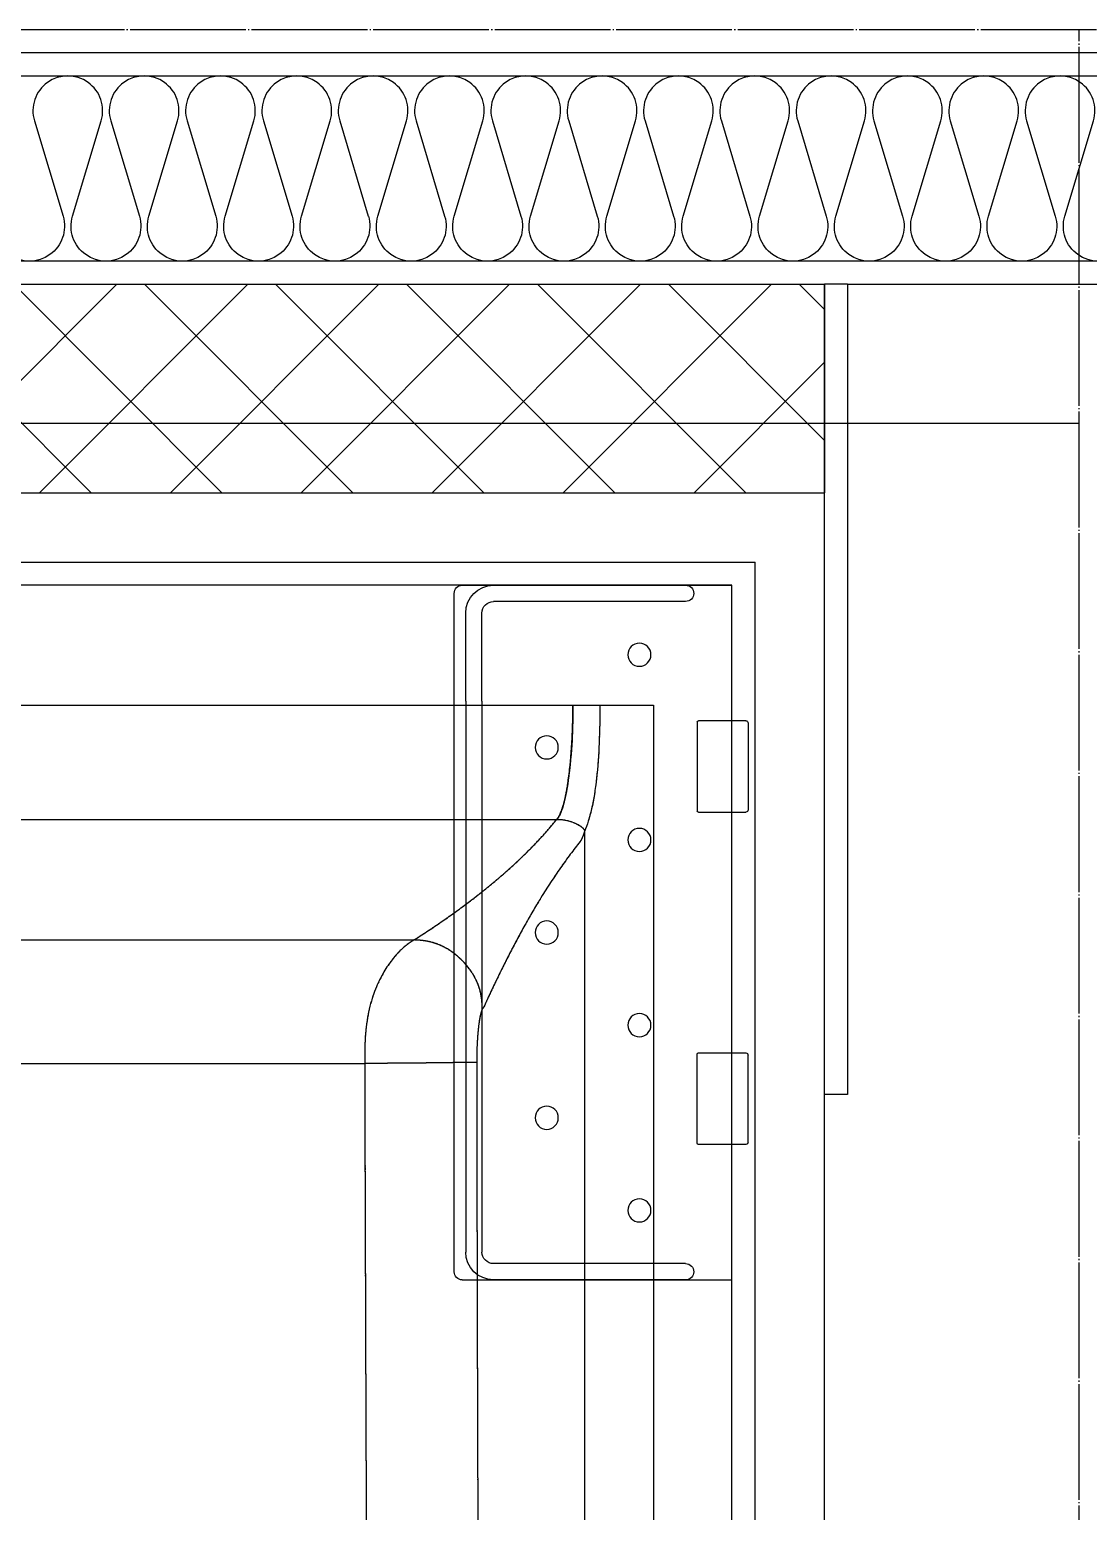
# Model space of a CAD drawing. Header units: millimetres. Extents: x 18456 to 179493, y -203649 to 469211.
# Drawn here: x 144601 to 145059, y -104826 to -104186 of the extents above; entities that cross this region are included whole.
import ezdxf

# ---------------------------------------------------------------- set-up
doc = ezdxf.new("R2010")
doc.units = ezdxf.units.MM
doc.linetypes.add('X-평면도(기본형)$0$CEN', pattern=[52.5, 50, -1, 0.5, -1])
doc.linetypes.add('X-평면도(기본형)$0$HIDDENX2', pattern=[0.75, 0.5, -0.25])
for name, color, linetype, true_color in [('X-평면도(기본형)$0$40HAT', 9, 'Continuous', 0x808080), ('X-평면도(기본형)$0$CEN', 1, 'X-평면도(기본형)$0$CEN', 0xff0000), ('X-평면도(기본형)$0$FIN', 9, 'Continuous', 0x808080), ('X-평면도(기본형)$0$FUR', 6, 'Continuous', 0xff00ff), ('X-평면도(기본형)$0$INS', 9, 'Continuous', 0x808080), ('X-평면도(기본형)$0$INSUL', 9, 'Continuous', 0x808080), ('X-평면도(기본형)$0$MC', 7, 'Continuous', 0x7f7fff), ('X-평면도(기본형)$0$W1', 2, 'Continuous', 0xffff00), ('X-평면도(기본형)$0$W2', 3, 'Continuous', 0x00ff00)]:
    doc.layers.add(name, color=color, linetype=linetype, true_color=true_color)

# ---------------------------------------------------------------- blocks, each defined once
blk = doc.blocks.new('X-평면도(기본형)$0$코너  선반')
at = {"layer": 'X-평면도(기본형)$0$FUR'}
for p, q in [((506927.8, 180420.77), (506927.8, 180400.27)), ((506928.8, 180421.77), (506966.3, 180421.77)), ((506928.8, 180421.77), (506966.3, 180421.77)), ((506967.3, 180400.27), (506967.3, 180420.77)), ((507071.3, 180400.27), (507071.3, 180420.77)), ((507109.8, 180421.77), (507072.3, 180421.77)), ((507109.8, 180421.77), (507072.3, 180421.77)), ((507110.8, 180420.77), (507110.8, 180400.27)), ((506869.3, 180298.27), (506869.3, 180414.77)), ((506869.3, 180414.77), (506927.8, 180414.77)), ((506967.3, 180414.77), (507071.3, 180414.77)), ((507110.8, 180414.77), (507169.3, 180414.77)), ((507169.3, 180298.27), (507169.3, 180414.77)), ((506928.3, 180399.77), (506966.8, 180399.77)), ((507110.3, 180399.77), (507071.8, 180399.77)), ((506872.8, 180294.77), (507165.8, 180294.77))]:
    blk.add_line(p, q, dxfattribs=at)
at = {"layer": 'X-평면도(기본형)$0$FUR', "color": 8, "true_color": 0x808080}
for p, q in [((506869.3, 180394.77), (506869.3, 180311.77)), ((506876.3, 180394.77), (506876.3, 180311.77)), ((507162.3, 180394.77), (507162.3, 180311.77)), ((507169.3, 180394.77), (507169.3, 180311.77)), ((507119.3, 180306.77), (506881.3, 180306.77)), ((507119.3, 180306.77), (507157.3, 180306.77)), ((507119.3, 180299.77), (506881.3, 180299.77)), ((507119.3, 180299.77), (507157.3, 180299.77))]:
    blk.add_line(p, q, dxfattribs=at)
for centre in [(506899.3, 180374.77), (506979.3, 180374.77), (507059.3, 180374.77), (507139.3, 180374.77), (506939.3, 180334.77), (507019.3, 180334.77), (507099.3, 180334.77)]:
    blk.add_circle(centre, 5, dxfattribs=at)
at = {"layer": 'X-평면도(기본형)$0$FUR'}
for centre, radius, start, end in [((506928.8, 180420.77), 1, 90, 180), ((506966.3, 180420.77), 1, 0, 90), ((507072.3, 180420.77), 1, 90, 180), ((507109.8, 180420.77), 1, 0, 90), ((506928.3, 180400.27), 0.5, 180, 270), ((506966.8, 180400.27), 0.5, 270, 0), ((507071.8, 180400.27), 0.5, 180, 270), ((507110.3, 180400.27), 0.5, 270, 0), ((506872.8, 180298.27), 3.5, 180, 270), ((507165.8, 180298.27), 3.5, 270, 0)]:
    blk.add_arc(centre, radius, start, end, dxfattribs=at)
at = {"layer": 'X-평면도(기본형)$0$FUR', "color": 8, "true_color": 0x808080}
for centre, radius, start, end in [((506872.8, 180394.77), 3.5, 0, 180), ((507165.8, 180394.77), 3.5, 0, 180), ((506881.3, 180311.77), 12, 180, 270), ((506881.3, 180311.77), 5, 180, 270), ((507157.3, 180311.77), 5, 270, 0), ((507157.3, 180311.77), 12, 270, 0)]:
    blk.add_arc(centre, radius, start, end, dxfattribs=at)
blk = doc.blocks.new('X-평면도(기본형)$0$SB1703 1500')
at = {"layer": 'X-평면도(기본형)$0$FUR', "color": 8, "linetype": 'X-평면도(기본형)$0$HIDDENX2', "ltscale": 2, "true_color": 0x808080}
for points, degree in [([(0, 800), (0, 299.01), (0, 165.65), (0, 0)], 3), ([(1500, 800), (750, 800), (0, 800)], 2), ([(51.85, 742.96), (51.85, 754.52), (51.85, 766.08)], 2), ([(51.85, 766.08), (78.99, 766.08), (106.13, 766.08)], 2), ([(106.13, 766.08), (692.17, 766.08), (1278.21, 766.08)], 2), ([(51.85, 736.98), (51.85, 739.97), (51.85, 742.96)], 2), ([(51.85, 733.75), (51.85, 735.37), (51.85, 736.98)], 2), ([(106.13, 736.37), (109.28, 735.43), (110.71, 734.41)], 2), ([(106.13, 736.37), (496.82, 736.37), (887.51, 736.37), (1278.21, 736.37)], 3), ([(51.85, 731.31), (51.85, 732.53), (51.85, 733.75)], 2), ([(51.85, 731.31), (51.86, 731.31), (51.87, 731.31), (51.88, 731.31)], 3), ([(51.85, 400), (51.85, 565.65), (51.85, 731.31)], 2), ([(110.73, 734.41), (136.91, 713.31), (182.14, 692.84)], 2), ([(101.1, 724.33), (101.1, 724.33), (101.1, 724.32)], 2), ([(101.13, 724.3), (101.12, 724.31), (101.1, 724.33)], 2), ([(101.1, 400), (101.1, 524.77), (101.1, 624.55), (101.1, 724.32)], 3), ([(101.13, 724.33), (101.13, 724.33), (101.13, 724.32), (101.13, 724.32), (101.13, 724.31), (101.13, 724.3)], 5), ([(182.97, 692.17), (174.9, 691.85), (166.82, 691.54), (154.05, 678.8), (153.6, 670.73), (153.19, 662.66)], 5), ([(182.14, 692.84), (182.52, 692.5), (182.97, 692.17)], 2), ([(206.07, 689.73), (405.57, 690.03), (604.95, 691.06)], 2), ([(153.19, 662.66), (152.79, 663.28), (152.39, 663.91)], 2), ([(153.19, 400), (153.19, 531.33), (153.19, 662.66)], 2), ([(202.85, 641.36), (204.08, 641.35), (205.31, 641.35), (206.53, 641.36)], 3)]:
    blk.add_open_spline(points, degree=degree, dxfattribs=at)
at = {"layer": 'X-평면도(기본형)$0$FUR'}
for points, degree in [([(0, 800), (0, 299.01), (0, 165.65), (0, 0)], 3), ([(1500, 800), (750, 800), (0, 800)], 2), ([(51.85, 742.96), (51.85, 754.52), (51.85, 766.08)], 2), ([(51.85, 766.08), (78.99, 766.08), (106.13, 766.08)], 2), ([(106.13, 766.08), (692.17, 766.08), (1278.21, 766.08)], 2), ([(51.85, 736.98), (51.85, 739.97), (51.85, 742.96)], 2), ([(51.85, 733.75), (51.85, 735.37), (51.85, 736.98)], 2), ([(51.85, 731.31), (51.85, 732.53), (51.85, 733.75)], 2), ([(51.85, 731.31), (51.86, 731.31), (51.87, 731.31), (51.88, 731.31)], 3), ([(51.85, 400), (51.85, 565.65), (51.85, 731.31)], 2)]:
    blk.add_open_spline(points, degree=degree, dxfattribs=at)
at = {"layer": 'X-평면도(기본형)$0$FUR', "color": 8, "linetype": 'X-평면도(기본형)$0$HIDDENX2', "ltscale": 2, "true_color": 0x808080}
for points, degree, knots in [([(51.85, 742.96), (57.25, 742.96), (62.76, 742.85), (73.42, 742.4), (78.61, 742.04), (88.23, 740.98), (92.67, 740.26), (100.4, 738.48), (103.69, 737.41), (106.13, 736.37)], 3, [0, 0, 0, 0, 0.25, 0.25, 0.5, 0.5, 0.75, 0.75, 1, 1, 1, 1]), ([(103.32, 733.4), (103.69, 734.1), (104.09, 734.71), (104.81, 735.57), (105.13, 735.85), (105.5, 736.08), (105.54, 736.1), (105.58, 736.12)], 3, [0, 0, 0, 0, 0.533917, 0.533917, 0.952777, 0.952777, 1, 1, 1, 1]), ([(105.58, 736.12), (105.58, 736.12), (105.58, 736.12), (105.77, 736.22), (105.94, 736.3), (106.13, 736.37)], 3, [0, 0, 0, 0, 0.001044, 0.001044, 1, 1, 1, 1]), ([(101.1, 724.32), (100.98, 724.43), (100.73, 724.66), (100.09, 725.11), (99.08, 725.67), (97.49, 726.34), (95.54, 727), (93.21, 727.63), (90.52, 728.24), (87.5, 728.8), (84.16, 729.33), (80.55, 729.79), (76.72, 730.2), (72.71, 730.55), (68.59, 730.83), (64.39, 731.05), (60.18, 731.2), (56.69, 731.27), (53.92, 731.3), (52.56, 731.31), (51.88, 731.31)], 3, [0, 0, 0, 0, 0.029082, 0.058561, 0.118627, 0.180057, 0.242671, 0.306265, 0.37061, 0.435462, 0.500564, 0.565653, 0.630465, 0.694736, 0.758216, 0.820675, 0.881907, 0.941729, 0.970942, 1, 1, 1, 1]), ([(51.88, 731.31), (57.71, 731.31), (63.59, 731.13), (74.56, 730.44), (79.69, 729.93), (88.61, 728.66), (92.38, 727.9), (98.15, 726.21), (100.14, 725.29), (101.13, 724.33)], 3, [0, 0, 0, 0, 0.249692, 0.249692, 0.499795, 0.499795, 0.749897, 0.749897, 1, 1, 1, 1]), ([(101.55, 728.63), (101.55, 728.65), (101.8, 729.71), (102.29, 731.16), (102.78, 732.3), (102.93, 732.62)], 3, [0, 0, 0, 0, 0.011391, 0.689509, 1, 1, 1, 1]), ([(102.93, 732.62), (102.97, 732.7), (103.1, 732.97), (103.23, 733.23), (103.32, 733.4), (103.32, 733.4), (103.32, 733.4)], 3, [0, 0, 0, 0, 0.310158, 0.998928, 0.998928, 1, 1, 1, 1]), ([(101.13, 724.33), (101.13, 724.34), (101.13, 724.35), (101.13, 724.39), (101.13, 724.41), (101.13, 724.47), (101.13, 724.51), (101.13, 724.63), (101.13, 724.72), (101.13, 724.97), (101.13, 725.13), (101.15, 725.66), (101.16, 726), (101.26, 727.18), (101.39, 727.94), (101.55, 728.62), (101.55, 728.63)], 3, [0, 0, 0, 0, 0.006638, 0.006638, 0.019945, 0.019945, 0.046637, 0.046637, 0.100299, 0.100299, 0.209181, 0.209181, 0.438835, 0.438835, 0.993608, 1, 1, 1, 1]), ([(152.39, 663.91), (139.77, 683.6), (126.92, 698.74), (114.08, 713.87), (101.13, 724.3)], 2, [0, 0, 0, 0.5, 0.5, 1, 1, 1]), ([(182.97, 692.17), (184.03, 691.64), (186.24, 691.19), (188.45, 690.74), (191.58, 690.41), (194.71, 690.08), (198.42, 689.9), (202.14, 689.73), (206.07, 689.73)], 2, [0, 0, 0, 0.25, 0.25, 0.5, 0.5, 0.75, 0.75, 1, 1, 1]), ([(206.07, 689.73), (206.07, 689.52), (206.07, 689.3), (206.07, 689.06), (206.08, 688.77), (206.08, 688.05), (206.09, 687.61), (206.09, 687.09), (206.1, 686.47), (206.12, 685.02), (206.13, 684.18), (206.15, 683.23), (206.16, 682.18), (206.19, 679.85), (206.21, 678.58), (206.23, 677.22), (206.25, 675.77), (206.29, 672.73), (206.31, 671.14), (206.33, 669.49), (206.34, 667.8), (206.38, 664.38), (206.4, 662.66), (206.41, 660.92), (206.43, 659.17), (206.46, 655.74), (206.47, 654.05), (206.48, 652.38), (206.49, 650.72), (206.5, 647.51), (206.51, 645.96), (206.52, 644.42), (206.52, 642.89), (206.53, 641.36)], 5, [0, 0, 0, 0, 0, 0, 0.118249, 0.118249, 0.118249, 0.118249, 0.242104, 0.242104, 0.242104, 0.242104, 0.370001, 0.370001, 0.370001, 0.370001, 0.500018, 0.500018, 0.500018, 0.500018, 0.630036, 0.630036, 0.630036, 0.630036, 0.757934, 0.757934, 0.757934, 0.757934, 0.88179, 0.88179, 0.88179, 0.88179, 1, 1, 1, 1, 1, 1]), ([(153.19, 662.66), (153.52, 662.14), (153.88, 661.57), (154.65, 660.43), (155.07, 659.86), (156.43, 658.11), (157.47, 656.97), (159.93, 654.63), (161.32, 653.46), (164.54, 651.12), (166.37, 649.95), (170.47, 647.72), (172.77, 646.63), (178.01, 644.65), (180.97, 643.75), (185.91, 642.7), (187.64, 642.4), (191.28, 641.91), (193.14, 641.73), (197.59, 641.43), (200.23, 641.37), (202.85, 641.36)], 3, [0, 0, 0, 0, 0.065094, 0.065094, 0.130187, 0.130187, 0.260375, 0.260375, 0.390562, 0.390562, 0.520749, 0.520749, 0.650937, 0.650937, 0.781124, 0.781124, 0.846218, 0.846218, 0.911311, 0.911311, 1, 1, 1, 1]), ([(206.53, 641.36), (273.18, 641.52), (339.8, 641.74), (439.77, 642.17), (472.96, 642.33), (523.02, 642.59), (539.64, 642.68), (572.91, 642.86), (589.66, 642.96), (606.23, 643.07)], 3, [0, 0, 0, 0, 0.5, 0.5, 0.75, 0.75, 0.875, 0.875, 1, 1, 1, 1]), ([(206.53, 418.4), (206.53, 489.73), (206.53, 536.18), (206.53, 602.15), (206.53, 621.73), (206.53, 641.36)], 3, [0, 0, 0, 0, 0.702633, 0.702633, 1, 1, 1, 1])]:
    blk.add_open_spline(points, degree=degree, knots=knots, dxfattribs=at)
at = {"layer": 'X-평면도(기본형)$0$FUR', "color": 8, "true_color": 0x808080}
for points, degree, knots in [([(51.85, 742.96), (57.25, 742.96), (62.76, 742.85), (73.42, 742.4), (78.61, 742.04), (88.23, 740.98), (92.67, 740.26), (100.4, 738.48), (103.69, 737.41), (106.13, 736.37)], 3, [0, 0, 0, 0, 0.25, 0.25, 0.5, 0.5, 0.75, 0.75, 1, 1, 1, 1]), ([(103.32, 733.4), (103.69, 734.1), (104.09, 734.71), (104.81, 735.57), (105.13, 735.85), (105.5, 736.08), (105.54, 736.1), (105.58, 736.12)], 3, [0, 0, 0, 0, 0.533917, 0.533917, 0.952777, 0.952777, 1, 1, 1, 1]), ([(105.58, 736.12), (105.58, 736.12), (105.58, 736.12), (105.77, 736.22), (105.94, 736.3), (106.13, 736.37)], 3, [0, 0, 0, 0, 0.001044, 0.001044, 1, 1, 1, 1]), ([(101.1, 724.32), (100.98, 724.43), (100.73, 724.66), (100.09, 725.11), (99.08, 725.67), (97.49, 726.34), (95.54, 727), (93.21, 727.63), (90.52, 728.24), (87.5, 728.8), (84.16, 729.33), (80.55, 729.79), (76.72, 730.2), (72.71, 730.55), (68.59, 730.83), (64.39, 731.05), (60.18, 731.2), (56.69, 731.27), (53.92, 731.3), (52.56, 731.31), (51.88, 731.31)], 3, [0, 0, 0, 0, 0.029082, 0.058561, 0.118627, 0.180057, 0.242671, 0.306265, 0.37061, 0.435462, 0.500564, 0.565653, 0.630465, 0.694736, 0.758216, 0.820675, 0.881907, 0.941729, 0.970942, 1, 1, 1, 1]), ([(51.88, 731.31), (57.71, 731.31), (63.59, 731.13), (74.56, 730.44), (79.69, 729.93), (88.61, 728.66), (92.38, 727.9), (98.15, 726.21), (100.14, 725.29), (101.13, 724.33)], 3, [0, 0, 0, 0, 0.249692, 0.249692, 0.499795, 0.499795, 0.749897, 0.749897, 1, 1, 1, 1]), ([(101.55, 728.63), (101.55, 728.65), (101.8, 729.71), (102.29, 731.16), (102.78, 732.3), (102.93, 732.62)], 3, [0, 0, 0, 0, 0.011391, 0.689509, 1, 1, 1, 1]), ([(102.93, 732.62), (102.97, 732.7), (103.1, 732.97), (103.23, 733.23), (103.32, 733.4), (103.32, 733.4), (103.32, 733.4)], 3, [0, 0, 0, 0, 0.310158, 0.998928, 0.998928, 1, 1, 1, 1]), ([(101.13, 724.33), (101.13, 724.34), (101.13, 724.35), (101.13, 724.39), (101.13, 724.41), (101.13, 724.47), (101.13, 724.51), (101.13, 724.63), (101.13, 724.72), (101.13, 724.97), (101.13, 725.13), (101.15, 725.66), (101.16, 726), (101.26, 727.18), (101.39, 727.94), (101.55, 728.62), (101.55, 728.63)], 3, [0, 0, 0, 0, 0.006638, 0.006638, 0.019945, 0.019945, 0.046637, 0.046637, 0.100299, 0.100299, 0.209181, 0.209181, 0.438835, 0.438835, 0.993608, 1, 1, 1, 1]), ([(152.39, 663.91), (139.77, 683.6), (126.92, 698.74), (114.08, 713.87), (101.13, 724.3)], 2, [0, 0, 0, 0.5, 0.5, 1, 1, 1]), ([(182.97, 692.17), (184.03, 691.64), (186.24, 691.19), (188.45, 690.74), (191.58, 690.41), (194.71, 690.08), (198.42, 689.9), (202.14, 689.73), (206.07, 689.73)], 2, [0, 0, 0, 0.25, 0.25, 0.5, 0.5, 0.75, 0.75, 1, 1, 1]), ([(206.07, 689.73), (206.07, 689.52), (206.07, 689.3), (206.07, 689.06), (206.08, 688.77), (206.08, 688.05), (206.09, 687.61), (206.09, 687.09), (206.1, 686.47), (206.12, 685.02), (206.13, 684.18), (206.15, 683.23), (206.16, 682.18), (206.19, 679.85), (206.21, 678.58), (206.23, 677.22), (206.25, 675.77), (206.29, 672.73), (206.31, 671.14), (206.33, 669.49), (206.34, 667.8), (206.38, 664.38), (206.4, 662.66), (206.41, 660.92), (206.43, 659.17), (206.46, 655.74), (206.47, 654.05), (206.48, 652.38), (206.49, 650.72), (206.5, 647.51), (206.51, 645.96), (206.52, 644.42), (206.52, 642.89), (206.53, 641.36)], 5, [0, 0, 0, 0, 0, 0, 0.118249, 0.118249, 0.118249, 0.118249, 0.242104, 0.242104, 0.242104, 0.242104, 0.370001, 0.370001, 0.370001, 0.370001, 0.500018, 0.500018, 0.500018, 0.500018, 0.630036, 0.630036, 0.630036, 0.630036, 0.757934, 0.757934, 0.757934, 0.757934, 0.88179, 0.88179, 0.88179, 0.88179, 1, 1, 1, 1, 1, 1]), ([(153.19, 662.66), (153.52, 662.14), (153.88, 661.57), (154.65, 660.43), (155.07, 659.86), (156.43, 658.11), (157.47, 656.97), (159.93, 654.63), (161.32, 653.46), (164.54, 651.12), (166.37, 649.95), (170.47, 647.72), (172.77, 646.63), (178.01, 644.65), (180.97, 643.75), (185.91, 642.7), (187.64, 642.4), (191.28, 641.91), (193.14, 641.73), (197.59, 641.43), (200.23, 641.37), (202.85, 641.36)], 3, [0, 0, 0, 0, 0.065094, 0.065094, 0.130187, 0.130187, 0.260375, 0.260375, 0.390562, 0.390562, 0.520749, 0.520749, 0.650937, 0.650937, 0.781124, 0.781124, 0.846218, 0.846218, 0.911311, 0.911311, 1, 1, 1, 1]), ([(206.53, 641.36), (273.18, 641.52), (339.8, 641.74), (439.77, 642.17), (472.96, 642.33), (523.02, 642.59), (539.64, 642.68), (572.91, 642.86), (589.66, 642.96), (606.23, 643.07)], 3, [0, 0, 0, 0, 0.5, 0.5, 0.75, 0.75, 0.875, 0.875, 1, 1, 1, 1]), ([(206.53, 418.4), (206.53, 489.73), (206.53, 536.18), (206.53, 602.15), (206.53, 621.73), (206.53, 641.36)], 3, [0, 0, 0, 0, 0.702633, 0.702633, 1, 1, 1, 1])]:
    blk.add_open_spline(points, degree=degree, knots=knots, dxfattribs=at)
for points, degree in [([(106.13, 736.37), (109.28, 735.43), (110.71, 734.41)], 2), ([(106.13, 736.37), (496.82, 736.37), (887.51, 736.37), (1278.21, 736.37)], 3), ([(110.73, 734.41), (136.91, 713.31), (182.14, 692.84)], 2), ([(101.1, 724.33), (101.1, 724.33), (101.1, 724.32)], 2), ([(101.13, 724.3), (101.12, 724.31), (101.1, 724.33)], 2), ([(101.1, 400), (101.1, 524.77), (101.1, 624.55), (101.1, 724.32)], 3), ([(101.13, 724.33), (101.13, 724.33), (101.13, 724.32), (101.13, 724.32), (101.13, 724.31), (101.13, 724.3)], 5), ([(182.97, 692.17), (174.9, 691.85), (166.82, 691.54), (154.05, 678.8), (153.6, 670.73), (153.19, 662.66)], 5), ([(182.14, 692.84), (182.52, 692.5), (182.97, 692.17)], 2), ([(206.07, 689.73), (405.57, 690.03), (604.95, 691.06)], 2), ([(153.19, 662.66), (152.79, 663.28), (152.39, 663.91)], 2), ([(153.19, 400), (153.19, 531.33), (153.19, 662.66)], 2), ([(202.85, 641.36), (204.08, 641.35), (205.31, 641.35), (206.53, 641.36)], 3)]:
    blk.add_open_spline(points, degree=degree, dxfattribs=at)
blk = doc.blocks.new('X-평면도(기본형)$0$ba18601500')
at = {"layer": 'X-평면도(기본형)$0$MC'}
blk.add_lwpolyline([(0, -1860), (0, 0), (1500, 0), (1500, -1860)], close=True, dxfattribs=at)
at = {"layer": 'X-평면도(기본형)$0$FUR', "xscale": -1, "rotation": 180}
blk.add_blockref('X-평면도(기본형)$0$SB1703 1500', (0, -1060), dxfattribs=at)
at = {"layer": 'X-평면도(기본형)$0$FUR', "rotation": 180}
blk.add_blockref('X-평면도(기본형)$0$코너  선반', (507169.3, 178554.77), dxfattribs=at)
blk = doc.blocks.new('U232 (X-평면도(기본형)$0$ins-l)')
at = {"layer": 'X-평면도(기본형)$0$INSUL', "color": 8, "true_color": 0x808080}
for p, q in [((3107.73, 75.76), (3092.27, 24.24)), ((3128.34, 24.24), (3112.88, 75.76)), ((3148.95, 75.76), (3133.49, 24.24)), ((3169.56, 24.24), (3154.1, 75.76)), ((3190.17, 75.76), (3174.71, 24.24)), ((3210.78, 24.24), (3195.32, 75.76)), ((3231.38, 75.76), (3215.93, 24.24)), ((3251.99, 24.24), (3236.54, 75.76)), ((3272.6, 75.76), (3257.15, 24.24)), ((3293.21, 24.24), (3277.76, 75.76)), ((3313.82, 75.76), (3298.37, 24.24)), ((3334.43, 24.24), (3318.98, 75.76)), ((3355.04, 75.76), (3339.59, 24.24)), ((3375.65, 24.24), (3360.2, 75.76)), ((3396.26, 75.76), (3380.81, 24.24)), ((3416.87, 24.24), (3401.42, 75.76)), ((3437.48, 75.76), (3422.03, 24.24)), ((3458.09, 24.24), (3442.64, 75.76)), ((3478.7, 75.76), (3463.25, 24.24)), ((3499.31, 24.24), (3483.86, 75.76)), ((3519.92, 75.76), (3504.47, 24.24)), ((3540.53, 24.24), (3525.07, 75.76)), ((3561.14, 75.76), (3545.68, 24.24)), ((3581.75, 24.24), (3566.29, 75.76)), ((3602.36, 75.76), (3586.9, 24.24)), ((3622.97, 24.24), (3607.51, 75.76)), ((3643.58, 75.76), (3628.12, 24.24)), ((3664.19, 24.24), (3648.73, 75.76))]:
    blk.add_line(p, q, dxfattribs=at)
at = {"layer": 'X-평면도(기본형)$0$INSUL', "color": 8, "true_color": 0x808080, "extrusion": (0, 0, -1)}
for centre in [(-3089.69, 81.17), (-3130.91, 81.17), (-3172.13, 81.17), (-3213.35, 81.17), (-3254.57, 81.17), (-3295.79, 81.17), (-3337.01, 81.17), (-3378.23, 81.17), (-3419.45, 81.17), (-3460.67, 81.17), (-3501.89, 81.17), (-3543.11, 81.17), (-3584.33, 81.17), (-3625.55, 81.17), (-3666.77, 81.17)]:
    blk.add_arc(centre, 18.83, 343.30076, 196.69924, dxfattribs=at)
at = {"layer": 'X-평면도(기본형)$0$INSUL', "color": 8, "true_color": 0x808080}
for centre in [(3110.3, 18.83), (3151.52, 18.83), (3192.74, 18.83), (3233.96, 18.83), (3275.18, 18.83), (3316.4, 18.83), (3357.62, 18.83), (3398.84, 18.83), (3440.06, 18.83), (3481.28, 18.83), (3522.5, 18.83), (3563.72, 18.83), (3604.94, 18.83), (3646.16, 18.83)]:
    blk.add_arc(centre, 18.83, 163.30076, 16.69924, dxfattribs=at)

msp = doc.modelspace()

# ---------------------------------------------------------------- hatches: boundary and pattern name
at = {"layer": 'X-평면도(기본형)$0$40HAT'}
h = msp.add_hatch(dxfattribs=at)
h.set_pattern_fill('H3', color=256, scale=40, style=0, pattern_type=2)
h.set_pattern_definition([(315, (-516301.965, -267489.793), (28.2842712, 28.2842712), []), (45, (-516301.965, -267489.793), (-28.2842712, 28.2842712), [])])
h.paths.add_polyline_path([(142914.65, -104295.52), (144944.65, -104295.52), (144944.65, -104385.52), (143004.65, -104385.52), (143004.65, -106055.52), (142384.65, -106055.52), (142384.65, -107235.52), (143954.65, -107235.52), (143954.65, -107345.52), (142294.65, -107345.52), (142294.65, -105965.52), (142914.65, -105965.52), (142914.65, -104295.52)], flags=0)

# ---------------------------------------------------------------- linework, layer by layer
at = {"layer": 'X-평면도(기본형)$0$CEN'}
for p, q in [((141494.65, -104185.52), (151504.65, -104185.52)), ((145054.65, -106185.52), (145054.65, -104185.52)), ((142804.65, -104355.52), (145054.65, -104355.52)), ((142974.65, -104355.52), (145054.65, -104355.52))]:
    msp.add_line(p, q, dxfattribs=at)
at = {"layer": 'X-평면도(기본형)$0$FIN'}
for p in [(143034.65, -104415.52), (144914.65, -105935.52)]:
    msp.add_line(p, (144914.65, -104415.52), dxfattribs=at)
at = {"layer": 'X-평면도(기본형)$0$INS'}
for p, q in [((142204.65, -104205.52), (147649.65, -104205.52)), ((147534.65, -104285.52), (142284.65, -104285.52)), ((144944.65, -104645.52), (144944.65, -104295.52)), ((144954.65, -104295.52), (144944.65, -104295.52))]:
    msp.add_line(p, q, dxfattribs=at)
at = {"layer": 'X-평면도(기본형)$0$W1'}
for p, q in [((148959.65, -104195.52), (142194.65, -104195.52)), ((144954.65, -104295.52), (145184.65, -104295.52)), ((144944.65, -106075.52), (144944.65, -104645.52))]:
    msp.add_line(p, q, dxfattribs=at)
msp.add_lwpolyline([(144954.65, -104295.52), (144954.65, -104645.52), (144944.65, -104645.52)], dxfattribs=at)
at = {"layer": 'X-평면도(기본형)$0$W2'}
for p, q in [((142914.65, -104295.52), (144944.65, -104295.52)), ((144944.65, -104295.52), (144944.65, -104385.52)), ((143004.65, -104385.52), (144944.65, -104385.52))]:
    msp.add_line(p, q, dxfattribs=at)

# ---------------------------------------------------------------- block references
at = {"xscale": -1, "rotation": 90}
msp.add_blockref('X-평면도(기본형)$0$ba18601500', (143044.65, -104425.52), dxfattribs=at)
at = {"layer": 'X-평면도(기본형)$0$INSUL', "xscale": 0.7999999999999998, "yscale": 0.7999999999999998, "zscale": 0.7999999999999998, "rotation": 180}
msp.add_blockref('U232 (X-평면도(기본형)$0$ins-l)', (147534.65, -104205.52), dxfattribs=at)

doc.saveas('drawing.dxf')
